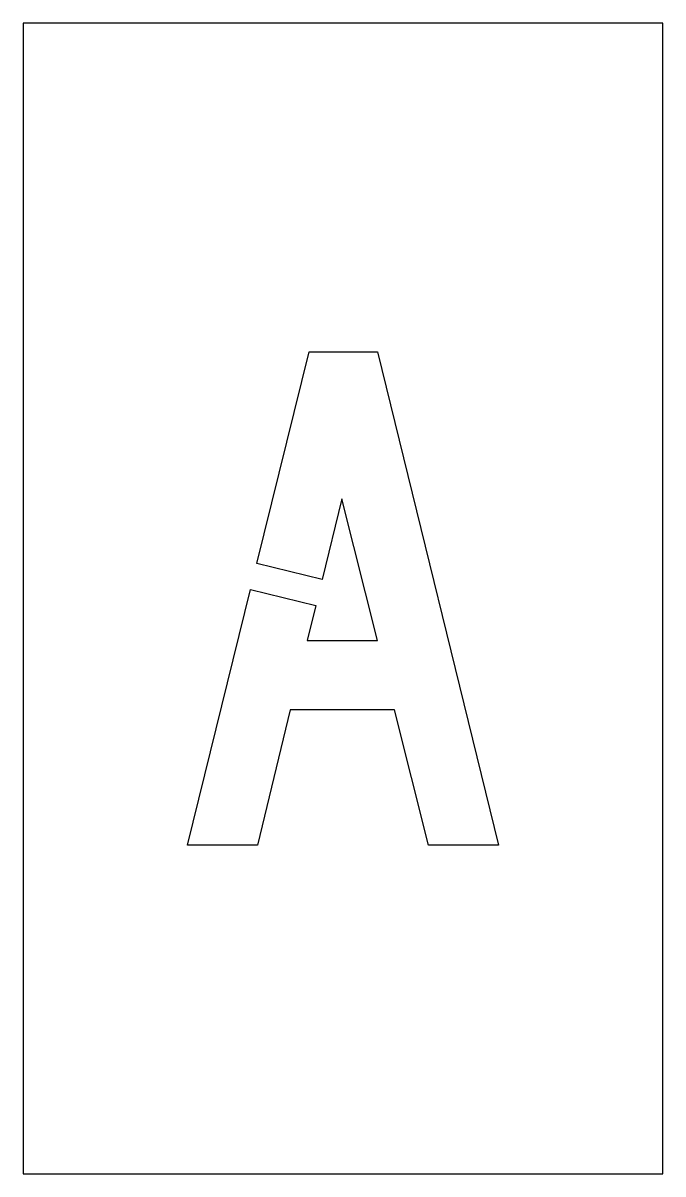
# Model space of a CAD drawing. Header units: inches. Extents: x 0 to 3.89, y 0 to 7.
import ezdxf

# ---------------------------------------------------------------- set-up
doc = ezdxf.new("R2010")
doc.units = ezdxf.units.IN
doc.header["$MEASUREMENT"] = 0
doc.layers.add('CUT', color=1, linetype='Continuous')

msp = doc.modelspace()

# ---------------------------------------------------------------- linework, layer by layer
at = {"layer": 'CUT'}
for points in [[(0, 0), (3.8943, 0), (3.8943, 7), (0, 7)], [(1.6255, 2.822), (1.4269, 2), (1, 2), (1.384, 3.5545), (1.7809, 3.4565), (1.7292, 3.245), (2.1561, 3.245), (1.9397, 4.106), (1.8198, 3.6152), (1.4232, 3.7132), (1.7411, 5), (2.1561, 5), (2.8943, 2), (2.4674, 2), (2.2599, 2.822)]]:
    msp.add_lwpolyline(points, close=True, dxfattribs=at)

doc.saveas('drawing.dxf')
